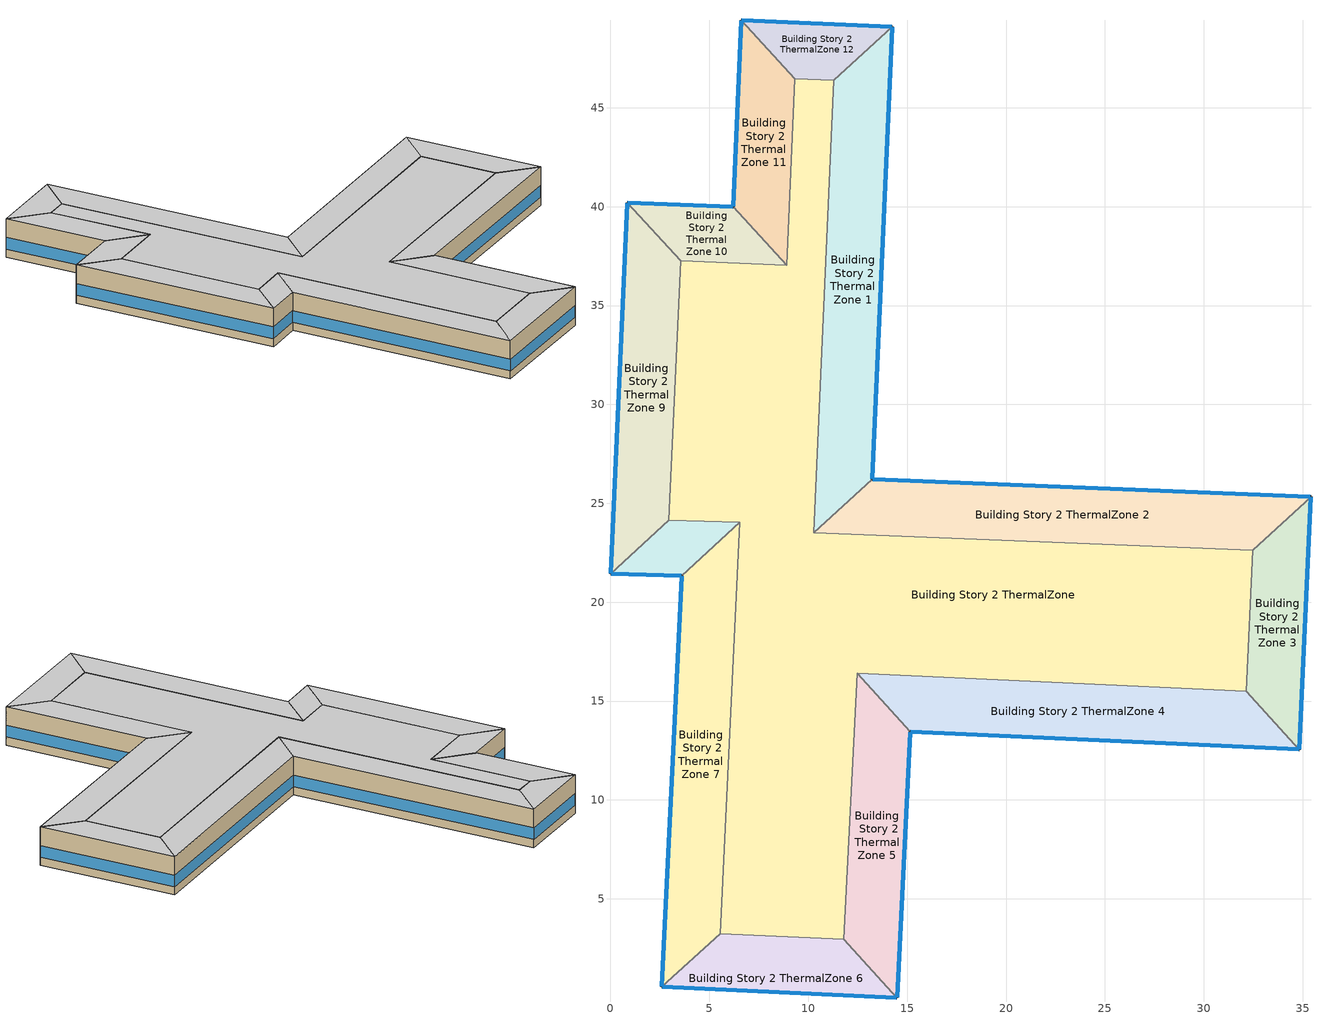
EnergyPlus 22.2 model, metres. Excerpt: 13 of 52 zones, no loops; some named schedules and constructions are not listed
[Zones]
Building Story 2 ThermalZone
 floor adiabatic (Typical Interior Ceiling): 11.29,46.39 10.29,23.5 32.47,22.62 32.14,15.5 12.46,16.4 11.8,2.96 5.56,3.25 6.54,24.04 2.93,24.15 3.54,37.26 8.9,37.03 9.32,46.47 z3.6
 wall adiabatic (Typical Interior Wall): 10.29,23.5 11.29,46.39 9.32,46.47 8.9,37.03 3.54,37.26 2.93,24.15 6.54,24.04 5.56,3.25 11.8,2.96 12.46,16.4 32.14,15.5 32.47,22.62 10.29,23.5 z3.6:7.2
 ceiling adiabatic (Typical Interior Ceiling): 9.32,46.47 8.9,37.03 3.54,37.26 2.93,24.15 6.54,24.04 5.56,3.25 11.8,2.96 12.46,16.4 32.14,15.5 32.47,22.62 10.29,23.5 11.29,46.39 z7.2
Building Story 2 ThermalZone 1
 floor adiabatic (Typical Interior Floor): 14.23,49.09 13.23,26.21 10.29,23.5 11.29,46.39 z3.6
 wall outside (Typical Insulated Steel Framed Exterior Wall R-12.99): 13.23,26.21 14.23,49.09 z3.6:7.2
 wall adiabatic (Typical Interior Wall): 14.23,49.09 11.29,46.39 10.29,23.5 13.23,26.21 z3.6:7.2
 window (U 0.55 SHGC 0.25): 13.23,26.24 14.23,49.06 z4.36:5.44
 ceiling adiabatic (Typical Interior Ceiling): 11.29,46.39 10.29,23.5 13.23,26.21 14.23,49.09 z7.2
Building Story 2 ThermalZone 10
 floor adiabatic (Typical Interior Floor): 0.84,40.2 6.2,39.98 8.9,37.03 3.54,37.26 z3.6
 wall outside (Typical Insulated Steel Framed Exterior Wall R-12.99): 6.2,39.98 0.84,40.2 z3.6:7.2
 wall adiabatic (Typical Interior Wall): 0.84,40.2 3.54,37.26 8.9,37.03 6.2,39.98 z3.6:7.2
 window (U 0.55 SHGC 0.25): 6.17,39.98 0.86,40.2 z4.36:5.45
 ceiling adiabatic (Typical Interior Ceiling): 3.54,37.26 8.9,37.03 6.2,39.98 0.84,40.2 z7.2
Building Story 2 ThermalZone 11
 floor adiabatic (Typical Interior Floor): 6.2,39.98 6.62,49.42 9.32,46.47 8.9,37.03 z3.6
 wall outside (Typical Insulated Steel Framed Exterior Wall R-12.99): 6.62,49.42 6.2,39.98 z3.6:7.2
 wall adiabatic (Typical Interior Wall): 6.2,39.98 8.9,37.03 9.32,46.47 6.62,49.42 z3.6:7.2
 window (U 0.55 SHGC 0.25): 6.61,49.4 6.2,40.01 z4.36:5.45
 ceiling adiabatic (Typical Interior Ceiling): 8.9,37.03 9.32,46.47 6.62,49.42 6.2,39.98 z7.2
Building Story 2 ThermalZone 12
 floor adiabatic (Typical Interior Floor): 6.62,49.42 14.23,49.09 11.29,46.39 9.32,46.47 z3.6
 wall outside (Typical Insulated Steel Framed Exterior Wall R-12.99): 14.23,49.09 6.62,49.42 z3.6:7.2
 wall adiabatic (Typical Interior Wall): 6.62,49.42 9.32,46.47 11.29,46.39 14.23,49.09 z3.6:7.2
 window (U 0.55 SHGC 0.25): 14.21,49.09 6.64,49.42 z4.36:5.45
 ceiling adiabatic (Typical Interior Ceiling): 9.32,46.47 11.29,46.39 14.23,49.09 6.62,49.42 z7.2
Building Story 2 ThermalZone 2
 floor adiabatic (Typical Interior Floor): 13.23,26.21 35.42,25.32 32.47,22.62 10.29,23.5 z3.6
 wall outside (Typical Insulated Steel Framed Exterior Wall R-12.99): 35.42,25.32 13.23,26.21 z3.6:7.2
 wall adiabatic (Typical Interior Wall): 13.23,26.21 10.29,23.5 32.47,22.62 35.42,25.32 z3.6:7.2
 window (U 0.55 SHGC 0.25): 35.39,25.32 13.26,26.21 z4.36:5.44
 ceiling adiabatic (Typical Interior Ceiling): 10.29,23.5 32.47,22.62 35.42,25.32 13.23,26.21 z7.2
Building Story 2 ThermalZone 3
 floor adiabatic (Typical Interior Floor): 35.42,25.32 34.83,12.55 32.14,15.5 32.47,22.62 z3.6
 wall outside (Typical Insulated Steel Framed Exterior Wall R-12.99): 34.83,12.55 35.42,25.32 z3.6:7.2
 wall adiabatic (Typical Interior Wall): 35.42,25.32 32.47,22.62 32.14,15.5 34.83,12.55 z3.6:7.2
 window (U 0.55 SHGC 0.25): 34.83,12.58 35.42,25.3 z4.36:5.45
 ceiling adiabatic (Typical Interior Ceiling): 32.47,22.62 32.14,15.5 34.83,12.55 35.42,25.32 z7.2
Building Story 2 ThermalZone 4
 floor adiabatic (Typical Interior Floor): 34.83,12.55 15.16,13.44 12.46,16.4 32.14,15.5 z3.6
 wall outside (Typical Insulated Steel Framed Exterior Wall R-12.99): 15.16,13.44 34.83,12.55 z3.6:7.2
 wall adiabatic (Typical Interior Wall): 34.83,12.55 32.14,15.5 12.46,16.4 15.16,13.44 z3.6:7.2
 window (U 0.55 SHGC 0.25): 15.18,13.44 34.81,12.55 z4.36:5.44
 ceiling adiabatic (Typical Interior Ceiling): 32.14,15.5 12.46,16.4 15.16,13.44 34.83,12.55 z7.2
Building Story 2 ThermalZone 5
 floor adiabatic (Typical Interior Floor): 15.16,13.44 14.49,0 11.8,2.96 12.46,16.4 z3.6
 wall outside (Typical Insulated Steel Framed Exterior Wall R-12.99): 14.49,0 15.16,13.44 z3.6:7.2
 wall adiabatic (Typical Interior Wall): 15.16,13.44 12.46,16.4 11.8,2.96 14.49,0 z3.6:7.2
 window (U 0.55 SHGC 0.25): 14.49,0.03 15.15,13.41 z4.36:5.45
 ceiling adiabatic (Typical Interior Ceiling): 12.46,16.4 11.8,2.96 14.49,0 15.16,13.44 z7.2
Building Story 2 ThermalZone 6
 floor adiabatic (Typical Interior Floor): 14.49,0 2.6,0.56 5.56,3.25 11.8,2.96 z3.6
 wall outside (Typical Insulated Steel Framed Exterior Wall R-12.99): 2.6,0.56 14.49,0 z3.6:7.2
 wall adiabatic (Typical Interior Wall): 14.49,0 11.8,2.96 5.56,3.25 2.6,0.56 z3.6:7.2
 window (U 0.55 SHGC 0.25): 2.62,0.55 14.46,0 z4.36:5.45
 ceiling adiabatic (Typical Interior Ceiling): 11.8,2.96 5.56,3.25 2.6,0.56 14.49,0 z7.2
Building Story 2 ThermalZone 7
 floor adiabatic (Typical Interior Floor): 2.6,0.56 3.6,21.32 6.54,24.04 5.56,3.25 z3.6
 wall outside (Typical Insulated Steel Framed Exterior Wall R-12.99): 3.6,21.32 2.6,0.56 z3.6:7.2
 wall adiabatic (Typical Interior Wall): 2.6,0.56 5.56,3.25 6.54,24.04 3.6,21.32 z3.6:7.2
 window (U 0.55 SHGC 0.25): 3.6,21.3 2.6,0.58 z4.36:5.44
 ceiling adiabatic (Typical Interior Ceiling): 5.56,3.25 6.54,24.04 3.6,21.32 2.6,0.56 z7.2
Building Story 2 ThermalZone 8
 floor adiabatic (Typical Interior Floor): 3.6,21.32 0,21.43 2.93,24.15 6.54,24.04 z3.6
 wall outside (Typical Insulated Steel Framed Exterior Wall R-12.99): 0,21.43 3.6,21.32 z3.6:7.2
 wall adiabatic (Typical Interior Wall): 3.6,21.32 6.54,24.04 2.93,24.15 0,21.43 z3.6:7.2
 window (U 0.55 SHGC 0.25): 0.03,21.43 3.58,21.32 z4.36:5.46
 ceiling adiabatic (Typical Interior Ceiling): 6.54,24.04 2.93,24.15 0,21.43 3.6,21.32 z7.2
Building Story 2 ThermalZone 9
 floor adiabatic (Typical Interior Floor): 0,21.43 0.84,40.2 3.54,37.26 2.93,24.15 z3.6
 wall outside (Typical Insulated Steel Framed Exterior Wall R-12.99): 0.84,40.2 0,21.43 z3.6:7.2
 wall adiabatic (Typical Interior Wall): 0,21.43 2.93,24.15 3.54,37.26 0.84,40.2 z3.6:7.2
 window (U 0.55 SHGC 0.25): 0.84,40.18 0,21.46 z4.36:5.44
 ceiling adiabatic (Typical Interior Ceiling): 2.93,24.15 3.54,37.26 0.84,40.2 0,21.43 z7.2
[Schedule:Week:Daily]
SchoolSecondary BLDG_LIGHT_LOBBYFLR1_SCH_2013 Week Rule - Aug30-Sep5: SchoolSecondary BLDG_LIGHT_LOBBYFLR1_SCH_2013 Wknd Day 1, SchoolSecondary BLDG_LIGHT_LOBBYFLR1_SCH_2013 Wkdy Day 1, SchoolSecondary BLDG_LIGHT_LOBBYFLR1_SCH_2013 Wkdy Day 2, SchoolSecondary BLDG_LIGHT_LOBBYFLR1_SCH_2013 Wkdy Day 2, SchoolSecondary BLDG_LIGHT_LOBBYFLR1_SCH_2013 Wkdy Day 2, SchoolSecondary BLDG_LIGHT_LOBBYFLR1_SCH_2013 Wkdy Day 2, SchoolSecondary BLDG_LIGHT_LOBBYFLR1_SCH_2013 Default, SchoolSecondary BLDG_LIGHT_LOBBYFLR1_SCH_2013 Default, SchoolSecondary BLDG_LIGHT_LOBBYFLR1_SCH_2013 Summer Design Day, SchoolSecondary BLDG_LIGHT_LOBBYFLR1_SCH_2013 Winter Design Day, SchoolSecondary BLDG_LIGHT_LOBBYFLR1_SCH_2013 Default, SchoolSecondary BLDG_LIGHT_LOBBYFLR1_SCH_2013 Default
SchoolSecondary BLDG_LIGHT_LOBBYFLR1_SCH_2013 Week Rule - Sep6-Dec31: SchoolSecondary BLDG_LIGHT_LOBBYFLR1_SCH_2013 Default, SchoolSecondary BLDG_LIGHT_LOBBYFLR1_SCH_2013 Wkdy Day 2, SchoolSecondary BLDG_LIGHT_LOBBYFLR1_SCH_2013 Wkdy Day 2, SchoolSecondary BLDG_LIGHT_LOBBYFLR1_SCH_2013 Wkdy Day 2, SchoolSecondary BLDG_LIGHT_LOBBYFLR1_SCH_2013 Wkdy Day 2, SchoolSecondary BLDG_LIGHT_LOBBYFLR1_SCH_2013 Wkdy Day 2, SchoolSecondary BLDG_LIGHT_LOBBYFLR1_SCH_2013 Default, SchoolSecondary BLDG_LIGHT_LOBBYFLR1_SCH_2013 Default, SchoolSecondary BLDG_LIGHT_LOBBYFLR1_SCH_2013 Summer Design Day, SchoolSecondary BLDG_LIGHT_LOBBYFLR1_SCH_2013 Winter Design Day, SchoolSecondary BLDG_LIGHT_LOBBYFLR1_SCH_2013 Default, SchoolSecondary BLDG_LIGHT_LOBBYFLR1_SCH_2013 Default
SchoolSecondary BLDG_LIGHT_MECHANICAL_SCH_2013 Week Rule - Jan1-Jan3: SchoolSecondary BLDG_LIGHT_MECHANICAL_SCH_2013 Wkdy Day, SchoolSecondary BLDG_LIGHT_MECHANICAL_SCH_2013 Wkdy Day, SchoolSecondary BLDG_LIGHT_MECHANICAL_SCH_2013 Wkdy Day, SchoolSecondary BLDG_LIGHT_MECHANICAL_SCH_2013 Wkdy Day, SchoolSecondary BLDG_LIGHT_MECHANICAL_SCH_2013 Wkdy Day, SchoolSecondary BLDG_LIGHT_MECHANICAL_SCH_2013 Wkdy Day, SchoolSecondary BLDG_LIGHT_MECHANICAL_SCH_2013 Wknd Day, SchoolSecondary BLDG_LIGHT_MECHANICAL_SCH_2013 Default, SchoolSecondary BLDG_LIGHT_MECHANICAL_SCH_2013 Summer Design Day, SchoolSecondary BLDG_LIGHT_MECHANICAL_SCH_2013 Winter Design Day, SchoolSecondary BLDG_LIGHT_MECHANICAL_SCH_2013 Default, SchoolSecondary BLDG_LIGHT_MECHANICAL_SCH_2013 Default
SchoolSecondary BLDG_LIGHT_MECHANICAL_SCH_2013 Week Rule - Jan4-Jun27: SchoolSecondary BLDG_LIGHT_MECHANICAL_SCH_2013 Wknd Day, SchoolSecondary BLDG_LIGHT_MECHANICAL_SCH_2013 Wkdy Day, SchoolSecondary BLDG_LIGHT_MECHANICAL_SCH_2013 Wkdy Day, SchoolSecondary BLDG_LIGHT_MECHANICAL_SCH_2013 Wkdy Day, SchoolSecondary BLDG_LIGHT_MECHANICAL_SCH_2013 Wkdy Day, SchoolSecondary BLDG_LIGHT_MECHANICAL_SCH_2013 Wkdy Day, SchoolSecondary BLDG_LIGHT_MECHANICAL_SCH_2013 Wknd Day, SchoolSecondary BLDG_LIGHT_MECHANICAL_SCH_2013 Default, SchoolSecondary BLDG_LIGHT_MECHANICAL_SCH_2013 Summer Design Day, SchoolSecondary BLDG_LIGHT_MECHANICAL_SCH_2013 Winter Design Day, SchoolSecondary BLDG_LIGHT_MECHANICAL_SCH_2013 Default, SchoolSecondary BLDG_LIGHT_MECHANICAL_SCH_2013 Default
SchoolSecondary BLDG_LIGHT_MECHANICAL_SCH_2013 Week Rule - Jun28-Jul4: SchoolSecondary BLDG_LIGHT_MECHANICAL_SCH_2013 Wknd Day, SchoolSecondary BLDG_LIGHT_MECHANICAL_SCH_2013 Wkdy Day, SchoolSecondary BLDG_LIGHT_MECHANICAL_SCH_2013 Wkdy Day, SchoolSecondary BLDG_LIGHT_MECHANICAL_SCH_2013 Wkdy Day 1, SchoolSecondary BLDG_LIGHT_MECHANICAL_SCH_2013 Wkdy Day 1, SchoolSecondary BLDG_LIGHT_MECHANICAL_SCH_2013 Wkdy Day 1, SchoolSecondary BLDG_LIGHT_MECHANICAL_SCH_2013 Wknd Day 1, SchoolSecondary BLDG_LIGHT_MECHANICAL_SCH_2013 Default, SchoolSecondary BLDG_LIGHT_MECHANICAL_SCH_2013 Summer Design Day, SchoolSecondary BLDG_LIGHT_MECHANICAL_SCH_2013 Winter Design Day, SchoolSecondary BLDG_LIGHT_MECHANICAL_SCH_2013 Default, SchoolSecondary BLDG_LIGHT_MECHANICAL_SCH_2013 Default
SchoolSecondary BLDG_LIGHT_MECHANICAL_SCH_2013 Week Rule - Jul5-Aug29: SchoolSecondary BLDG_LIGHT_MECHANICAL_SCH_2013 Wknd Day 1, SchoolSecondary BLDG_LIGHT_MECHANICAL_SCH_2013 Wkdy Day 1, SchoolSecondary BLDG_LIGHT_MECHANICAL_SCH_2013 Wkdy Day 1, SchoolSecondary BLDG_LIGHT_MECHANICAL_SCH_2013 Wkdy Day 1, SchoolSecondary BLDG_LIGHT_MECHANICAL_SCH_2013 Wkdy Day 1, SchoolSecondary BLDG_LIGHT_MECHANICAL_SCH_2013 Wkdy Day 1, SchoolSecondary BLDG_LIGHT_MECHANICAL_SCH_2013 Wknd Day 1, SchoolSecondary BLDG_LIGHT_MECHANICAL_SCH_2013 Default, SchoolSecondary BLDG_LIGHT_MECHANICAL_SCH_2013 Summer Design Day, SchoolSecondary BLDG_LIGHT_MECHANICAL_SCH_2013 Winter Design Day, SchoolSecondary BLDG_LIGHT_MECHANICAL_SCH_2013 Default, SchoolSecondary BLDG_LIGHT_MECHANICAL_SCH_2013 Default
SchoolSecondary BLDG_LIGHT_MECHANICAL_SCH_2013 Week Rule - Aug30-Sep5: SchoolSecondary BLDG_LIGHT_MECHANICAL_SCH_2013 Wknd Day 1, SchoolSecondary BLDG_LIGHT_MECHANICAL_SCH_2013 Wkdy Day 1, SchoolSecondary BLDG_LIGHT_MECHANICAL_SCH_2013 Wkdy Day 2, SchoolSecondary BLDG_LIGHT_MECHANICAL_SCH_2013 Wkdy Day 2, SchoolSecondary BLDG_LIGHT_MECHANICAL_SCH_2013 Wkdy Day 2, SchoolSecondary BLDG_LIGHT_MECHANICAL_SCH_2013 Wkdy Day 2, SchoolSecondary BLDG_LIGHT_MECHANICAL_SCH_2013 Default, SchoolSecondary BLDG_LIGHT_MECHANICAL_SCH_2013 Default, SchoolSecondary BLDG_LIGHT_MECHANICAL_SCH_2013 Summer Design Day, SchoolSecondary BLDG_LIGHT_MECHANICAL_SCH_2013 Winter Design Day, SchoolSecondary BLDG_LIGHT_MECHANICAL_SCH_2013 Default, SchoolSecondary BLDG_LIGHT_MECHANICAL_SCH_2013 Default
SchoolSecondary BLDG_LIGHT_MECHANICAL_SCH_2013 Week Rule - Sep6-Dec31: SchoolSecondary BLDG_LIGHT_MECHANICAL_SCH_2013 Default, SchoolSecondary BLDG_LIGHT_MECHANICAL_SCH_2013 Wkdy Day 2, SchoolSecondary BLDG_LIGHT_MECHANICAL_SCH_2013 Wkdy Day 2, SchoolSecondary BLDG_LIGHT_MECHANICAL_SCH_2013 Wkdy Day 2, SchoolSecondary BLDG_LIGHT_MECHANICAL_SCH_2013 Wkdy Day 2, SchoolSecondary BLDG_LIGHT_MECHANICAL_SCH_2013 Wkdy Day 2, SchoolSecondary BLDG_LIGHT_MECHANICAL_SCH_2013 Default, SchoolSecondary BLDG_LIGHT_MECHANICAL_SCH_2013 Default, SchoolSecondary BLDG_LIGHT_MECHANICAL_SCH_2013 Summer Design Day, SchoolSecondary BLDG_LIGHT_MECHANICAL_SCH_2013 Winter Design Day, SchoolSecondary BLDG_LIGHT_MECHANICAL_SCH_2013 Default, SchoolSecondary BLDG_LIGHT_MECHANICAL_SCH_2013 Default
SchoolSecondary BLDG_LIGHT_OFFICE_SCH_2013 Week Rule - Jan1-Jan3: SchoolSecondary BLDG_LIGHT_OFFICE_SCH_2013 Wkdy Day, SchoolSecondary BLDG_LIGHT_OFFICE_SCH_2013 Wkdy Day, SchoolSecondary BLDG_LIGHT_OFFICE_SCH_2013 Wkdy Day, SchoolSecondary BLDG_LIGHT_OFFICE_SCH_2013 Wkdy Day, SchoolSecondary BLDG_LIGHT_OFFICE_SCH_2013 Wkdy Day, SchoolSecondary BLDG_LIGHT_OFFICE_SCH_2013 Wkdy Day, SchoolSecondary BLDG_LIGHT_OFFICE_SCH_2013 Wknd Day, SchoolSecondary BLDG_LIGHT_OFFICE_SCH_2013 Default, SchoolSecondary BLDG_LIGHT_OFFICE_SCH_2013 Summer Design Day, SchoolSecondary BLDG_LIGHT_OFFICE_SCH_2013 Winter Design Day, SchoolSecondary BLDG_LIGHT_OFFICE_SCH_2013 Default, SchoolSecondary BLDG_LIGHT_OFFICE_SCH_2013 Default
SchoolSecondary BLDG_LIGHT_OFFICE_SCH_2013 Week Rule - Jan4-Jun27: SchoolSecondary BLDG_LIGHT_OFFICE_SCH_2013 Wknd Day, SchoolSecondary BLDG_LIGHT_OFFICE_SCH_2013 Wkdy Day, SchoolSecondary BLDG_LIGHT_OFFICE_SCH_2013 Wkdy Day, SchoolSecondary BLDG_LIGHT_OFFICE_SCH_2013 Wkdy Day, SchoolSecondary BLDG_LIGHT_OFFICE_SCH_2013 Wkdy Day, SchoolSecondary BLDG_LIGHT_OFFICE_SCH_2013 Wkdy Day, SchoolSecondary BLDG_LIGHT_OFFICE_SCH_2013 Wknd Day, SchoolSecondary BLDG_LIGHT_OFFICE_SCH_2013 Default, SchoolSecondary BLDG_LIGHT_OFFICE_SCH_2013 Summer Design Day, SchoolSecondary BLDG_LIGHT_OFFICE_SCH_2013 Winter Design Day, SchoolSecondary BLDG_LIGHT_OFFICE_SCH_2013 Default, SchoolSecondary BLDG_LIGHT_OFFICE_SCH_2013 Default
SchoolSecondary BLDG_LIGHT_OFFICE_SCH_2013 Week Rule - Jun28-Jul4: SchoolSecondary BLDG_LIGHT_OFFICE_SCH_2013 Wknd Day, SchoolSecondary BLDG_LIGHT_OFFICE_SCH_2013 Wkdy Day, SchoolSecondary BLDG_LIGHT_OFFICE_SCH_2013 Wkdy Day, SchoolSecondary BLDG_LIGHT_OFFICE_SCH_2013 Wkdy Day 1, SchoolSecondary BLDG_LIGHT_OFFICE_SCH_2013 Wkdy Day 1, SchoolSecondary BLDG_LIGHT_OFFICE_SCH_2013 Wkdy Day 1, SchoolSecondary BLDG_LIGHT_OFFICE_SCH_2013 Wknd Day 1, SchoolSecondary BLDG_LIGHT_OFFICE_SCH_2013 Default, SchoolSecondary BLDG_LIGHT_OFFICE_SCH_2013 Summer Design Day, SchoolSecondary BLDG_LIGHT_OFFICE_SCH_2013 Winter Design Day, SchoolSecondary BLDG_LIGHT_OFFICE_SCH_2013 Default, SchoolSecondary BLDG_LIGHT_OFFICE_SCH_2013 Default
SchoolSecondary BLDG_LIGHT_OFFICE_SCH_2013 Week Rule - Jul5-Aug29: SchoolSecondary BLDG_LIGHT_OFFICE_SCH_2013 Wknd Day 1, SchoolSecondary BLDG_LIGHT_OFFICE_SCH_2013 Wkdy Day 1, SchoolSecondary BLDG_LIGHT_OFFICE_SCH_2013 Wkdy Day 1, SchoolSecondary BLDG_LIGHT_OFFICE_SCH_2013 Wkdy Day 1, SchoolSecondary BLDG_LIGHT_OFFICE_SCH_2013 Wkdy Day 1, SchoolSecondary BLDG_LIGHT_OFFICE_SCH_2013 Wkdy Day 1, SchoolSecondary BLDG_LIGHT_OFFICE_SCH_2013 Wknd Day 1, SchoolSecondary BLDG_LIGHT_OFFICE_SCH_2013 Default, SchoolSecondary BLDG_LIGHT_OFFICE_SCH_2013 Summer Design Day, SchoolSecondary BLDG_LIGHT_OFFICE_SCH_2013 Winter Design Day, SchoolSecondary BLDG_LIGHT_OFFICE_SCH_2013 Default, SchoolSecondary BLDG_LIGHT_OFFICE_SCH_2013 Default
SchoolSecondary BLDG_LIGHT_OFFICE_SCH_2013 Week Rule - Aug30-Sep5: SchoolSecondary BLDG_LIGHT_OFFICE_SCH_2013 Wknd Day 1, SchoolSecondary BLDG_LIGHT_OFFICE_SCH_2013 Wkdy Day 1, SchoolSecondary BLDG_LIGHT_OFFICE_SCH_2013 Wkdy Day 2, SchoolSecondary BLDG_LIGHT_OFFICE_SCH_2013 Wkdy Day 2, SchoolSecondary BLDG_LIGHT_OFFICE_SCH_2013 Wkdy Day 2, SchoolSecondary BLDG_LIGHT_OFFICE_SCH_2013 Wkdy Day 2, SchoolSecondary BLDG_LIGHT_OFFICE_SCH_2013 Default, SchoolSecondary BLDG_LIGHT_OFFICE_SCH_2013 Default, SchoolSecondary BLDG_LIGHT_OFFICE_SCH_2013 Summer Design Day, SchoolSecondary BLDG_LIGHT_OFFICE_SCH_2013 Winter Design Day, SchoolSecondary BLDG_LIGHT_OFFICE_SCH_2013 Default, SchoolSecondary BLDG_LIGHT_OFFICE_SCH_2013 Default
SchoolSecondary BLDG_LIGHT_OFFICE_SCH_2013 Week Rule - Sep6-Dec31: SchoolSecondary BLDG_LIGHT_OFFICE_SCH_2013 Default, SchoolSecondary BLDG_LIGHT_OFFICE_SCH_2013 Wkdy Day 2, SchoolSecondary BLDG_LIGHT_OFFICE_SCH_2013 Wkdy Day 2, SchoolSecondary BLDG_LIGHT_OFFICE_SCH_2013 Wkdy Day 2, SchoolSecondary BLDG_LIGHT_OFFICE_SCH_2013 Wkdy Day 2, SchoolSecondary BLDG_LIGHT_OFFICE_SCH_2013 Wkdy Day 2, SchoolSecondary BLDG_LIGHT_OFFICE_SCH_2013 Default, SchoolSecondary BLDG_LIGHT_OFFICE_SCH_2013 Default, SchoolSecondary BLDG_LIGHT_OFFICE_SCH_2013 Summer Design Day, SchoolSecondary BLDG_LIGHT_OFFICE_SCH_2013 Winter Design Day, SchoolSecondary BLDG_LIGHT_OFFICE_SCH_2013 Default, SchoolSecondary BLDG_LIGHT_OFFICE_SCH_2013 Default
SchoolSecondary BLDG_LIGHT_BATH_SCH_2013 Week Rule - Jan1-Jan3: SchoolSecondary BLDG_LIGHT_BATH_SCH_2013 Wkdy Day, SchoolSecondary BLDG_LIGHT_BATH_SCH_2013 Wkdy Day, SchoolSecondary BLDG_LIGHT_BATH_SCH_2013 Wkdy Day, SchoolSecondary BLDG_LIGHT_BATH_SCH_2013 Wkdy Day, SchoolSecondary BLDG_LIGHT_BATH_SCH_2013 Wkdy Day, SchoolSecondary BLDG_LIGHT_BATH_SCH_2013 Wkdy Day, SchoolSecondary BLDG_LIGHT_BATH_SCH_2013 Wknd Day, SchoolSecondary BLDG_LIGHT_BATH_SCH_2013 Default, SchoolSecondary BLDG_LIGHT_BATH_SCH_2013 Summer Design Day, SchoolSecondary BLDG_LIGHT_BATH_SCH_2013 Winter Design Day, SchoolSecondary BLDG_LIGHT_BATH_SCH_2013 Default, SchoolSecondary BLDG_LIGHT_BATH_SCH_2013 Default
SchoolSecondary BLDG_LIGHT_BATH_SCH_2013 Week Rule - Jan4-Jun27: SchoolSecondary BLDG_LIGHT_BATH_SCH_2013 Wknd Day, SchoolSecondary BLDG_LIGHT_BATH_SCH_2013 Wkdy Day, SchoolSecondary BLDG_LIGHT_BATH_SCH_2013 Wkdy Day, SchoolSecondary BLDG_LIGHT_BATH_SCH_2013 Wkdy Day, SchoolSecondary BLDG_LIGHT_BATH_SCH_2013 Wkdy Day, SchoolSecondary BLDG_LIGHT_BATH_SCH_2013 Wkdy Day, SchoolSecondary BLDG_LIGHT_BATH_SCH_2013 Wknd Day, SchoolSecondary BLDG_LIGHT_BATH_SCH_2013 Default, SchoolSecondary BLDG_LIGHT_BATH_SCH_2013 Summer Design Day, SchoolSecondary BLDG_LIGHT_BATH_SCH_2013 Winter Design Day, SchoolSecondary BLDG_LIGHT_BATH_SCH_2013 Default, SchoolSecondary BLDG_LIGHT_BATH_SCH_2013 Default
SchoolSecondary BLDG_LIGHT_BATH_SCH_2013 Week Rule - Jun28-Jul4: SchoolSecondary BLDG_LIGHT_BATH_SCH_2013 Wknd Day, SchoolSecondary BLDG_LIGHT_BATH_SCH_2013 Wkdy Day, SchoolSecondary BLDG_LIGHT_BATH_SCH_2013 Wkdy Day, SchoolSecondary BLDG_LIGHT_BATH_SCH_2013 Wkdy Day 1, SchoolSecondary BLDG_LIGHT_BATH_SCH_2013 Wkdy Day 1, SchoolSecondary BLDG_LIGHT_BATH_SCH_2013 Wkdy Day 1, SchoolSecondary BLDG_LIGHT_BATH_SCH_2013 Wknd Day 1, SchoolSecondary BLDG_LIGHT_BATH_SCH_2013 Default, SchoolSecondary BLDG_LIGHT_BATH_SCH_2013 Summer Design Day, SchoolSecondary BLDG_LIGHT_BATH_SCH_2013 Winter Design Day, SchoolSecondary BLDG_LIGHT_BATH_SCH_2013 Default, SchoolSecondary BLDG_LIGHT_BATH_SCH_2013 Default
SchoolSecondary BLDG_LIGHT_BATH_SCH_2013 Week Rule - Jul5-Aug29: SchoolSecondary BLDG_LIGHT_BATH_SCH_2013 Wknd Day 1, SchoolSecondary BLDG_LIGHT_BATH_SCH_2013 Wkdy Day 1, SchoolSecondary BLDG_LIGHT_BATH_SCH_2013 Wkdy Day 1, SchoolSecondary BLDG_LIGHT_BATH_SCH_2013 Wkdy Day 1, SchoolSecondary BLDG_LIGHT_BATH_SCH_2013 Wkdy Day 1, SchoolSecondary BLDG_LIGHT_BATH_SCH_2013 Wkdy Day 1, SchoolSecondary BLDG_LIGHT_BATH_SCH_2013 Wknd Day 1, SchoolSecondary BLDG_LIGHT_BATH_SCH_2013 Default, SchoolSecondary BLDG_LIGHT_BATH_SCH_2013 Summer Design Day, SchoolSecondary BLDG_LIGHT_BATH_SCH_2013 Winter Design Day, SchoolSecondary BLDG_LIGHT_BATH_SCH_2013 Default, SchoolSecondary BLDG_LIGHT_BATH_SCH_2013 Default
SchoolSecondary BLDG_LIGHT_BATH_SCH_2013 Week Rule - Aug30-Sep5: SchoolSecondary BLDG_LIGHT_BATH_SCH_2013 Wknd Day 1, SchoolSecondary BLDG_LIGHT_BATH_SCH_2013 Wkdy Day 1, SchoolSecondary BLDG_LIGHT_BATH_SCH_2013 Wkdy Day 2, SchoolSecondary BLDG_LIGHT_BATH_SCH_2013 Wkdy Day 2, SchoolSecondary BLDG_LIGHT_BATH_SCH_2013 Wkdy Day 2, SchoolSecondary BLDG_LIGHT_BATH_SCH_2013 Wkdy Day 2, SchoolSecondary BLDG_LIGHT_BATH_SCH_2013 Default, SchoolSecondary BLDG_LIGHT_BATH_SCH_2013 Default, SchoolSecondary BLDG_LIGHT_BATH_SCH_2013 Summer Design Day, SchoolSecondary BLDG_LIGHT_BATH_SCH_2013 Winter Design Day, SchoolSecondary BLDG_LIGHT_BATH_SCH_2013 Default, SchoolSecondary BLDG_LIGHT_BATH_SCH_2013 Default
SchoolSecondary BLDG_LIGHT_BATH_SCH_2013 Week Rule - Sep6-Dec31: SchoolSecondary BLDG_LIGHT_BATH_SCH_2013 Default, SchoolSecondary BLDG_LIGHT_BATH_SCH_2013 Wkdy Day 2, SchoolSecondary BLDG_LIGHT_BATH_SCH_2013 Wkdy Day 2, SchoolSecondary BLDG_LIGHT_BATH_SCH_2013 Wkdy Day 2, SchoolSecondary BLDG_LIGHT_BATH_SCH_2013 Wkdy Day 2, SchoolSecondary BLDG_LIGHT_BATH_SCH_2013 Wkdy Day 2, SchoolSecondary BLDG_LIGHT_BATH_SCH_2013 Default, SchoolSecondary BLDG_LIGHT_BATH_SCH_2013 Default, SchoolSecondary BLDG_LIGHT_BATH_SCH_2013 Summer Design Day, SchoolSecondary BLDG_LIGHT_BATH_SCH_2013 Winter Design Day, SchoolSecondary BLDG_LIGHT_BATH_SCH_2013 Default, SchoolSecondary BLDG_LIGHT_BATH_SCH_2013 Default
SchoolSecondary BLDG_OCC_SCH_Auditorium Week Rule - Jan1-Jan3: SchoolSecondary BLDG_OCC_SCH_Auditorium Wkdy|SmrDsn Day, SchoolSecondary BLDG_OCC_SCH_Auditorium Wkdy|SmrDsn Day, SchoolSecondary BLDG_OCC_SCH_Auditorium Wkdy|SmrDsn Day, SchoolSecondary BLDG_OCC_SCH_Auditorium Wkdy|SmrDsn Day, SchoolSecondary BLDG_OCC_SCH_Auditorium Wkdy|SmrDsn Day, SchoolSecondary BLDG_OCC_SCH_Auditorium Wkdy|SmrDsn Day, SchoolSecondary BLDG_OCC_SCH_Auditorium Wknd Day, SchoolSecondary BLDG_OCC_SCH_Auditorium Default, SchoolSecondary BLDG_OCC_SCH_Auditorium Summer Design Day, SchoolSecondary BLDG_OCC_SCH_Auditorium Winter Design Day, SchoolSecondary BLDG_OCC_SCH_Auditorium Default, SchoolSecondary BLDG_OCC_SCH_Auditorium Default
SchoolSecondary BLDG_OCC_SCH_Auditorium Week Rule - Jan4-Jun27: SchoolSecondary BLDG_OCC_SCH_Auditorium Wknd Day, SchoolSecondary BLDG_OCC_SCH_Auditorium Wkdy|SmrDsn Day, SchoolSecondary BLDG_OCC_SCH_Auditorium Wkdy|SmrDsn Day, SchoolSecondary BLDG_OCC_SCH_Auditorium Wkdy|SmrDsn Day, SchoolSecondary BLDG_OCC_SCH_Auditorium Wkdy|SmrDsn Day, SchoolSecondary BLDG_OCC_SCH_Auditorium Wkdy|SmrDsn Day, SchoolSecondary BLDG_OCC_SCH_Auditorium Wknd Day, SchoolSecondary BLDG_OCC_SCH_Auditorium Default, SchoolSecondary BLDG_OCC_SCH_Auditorium Summer Design Day, SchoolSecondary BLDG_OCC_SCH_Auditorium Winter Design Day, SchoolSecondary BLDG_OCC_SCH_Auditorium Default, SchoolSecondary BLDG_OCC_SCH_Auditorium Default
SchoolSecondary BLDG_OCC_SCH_Auditorium Week Rule - Jun28-Jul4: SchoolSecondary BLDG_OCC_SCH_Auditorium Wknd Day, SchoolSecondary BLDG_OCC_SCH_Auditorium Wkdy|SmrDsn Day, SchoolSecondary BLDG_OCC_SCH_Auditorium Wkdy|SmrDsn Day, SchoolSecondary BLDG_OCC_SCH_Auditorium Wkdy|SmrDsn Day 1, SchoolSecondary BLDG_OCC_SCH_Auditorium Wkdy|SmrDsn Day 1, SchoolSecondary BLDG_OCC_SCH_Auditorium Wkdy|SmrDsn Day 1, SchoolSecondary BLDG_OCC_SCH_Auditorium Wknd Day 1, SchoolSecondary BLDG_OCC_SCH_Auditorium Default, SchoolSecondary BLDG_OCC_SCH_Auditorium Summer Design Day, SchoolSecondary BLDG_OCC_SCH_Auditorium Winter Design Day, SchoolSecondary BLDG_OCC_SCH_Auditorium Default, SchoolSecondary BLDG_OCC_SCH_Auditorium Default
SchoolSecondary BLDG_OCC_SCH_Auditorium Week Rule - Jul5-Aug29: SchoolSecondary BLDG_OCC_SCH_Auditorium Wknd Day 1, SchoolSecondary BLDG_OCC_SCH_Auditorium Wkdy|SmrDsn Day 1, SchoolSecondary BLDG_OCC_SCH_Auditorium Wkdy|SmrDsn Day 1, SchoolSecondary BLDG_OCC_SCH_Auditorium Wkdy|SmrDsn Day 1, SchoolSecondary BLDG_OCC_SCH_Auditorium Wkdy|SmrDsn Day 1, SchoolSecondary BLDG_OCC_SCH_Auditorium Wkdy|SmrDsn Day 1, SchoolSecondary BLDG_OCC_SCH_Auditorium Wknd Day 1, SchoolSecondary BLDG_OCC_SCH_Auditorium Default, SchoolSecondary BLDG_OCC_SCH_Auditorium Summer Design Day, SchoolSecondary BLDG_OCC_SCH_Auditorium Winter Design Day, SchoolSecondary BLDG_OCC_SCH_Auditorium Default, SchoolSecondary BLDG_OCC_SCH_Auditorium Default
SchoolSecondary BLDG_OCC_SCH_Auditorium Week Rule - Aug30-Sep5: SchoolSecondary BLDG_OCC_SCH_Auditorium Wknd Day 1, SchoolSecondary BLDG_OCC_SCH_Auditorium Wkdy|SmrDsn Day 1, SchoolSecondary BLDG_OCC_SCH_Auditorium Wkdy|SmrDsn Day 2, SchoolSecondary BLDG_OCC_SCH_Auditorium Wkdy|SmrDsn Day 2, SchoolSecondary BLDG_OCC_SCH_Auditorium Wkdy|SmrDsn Day 2, SchoolSecondary BLDG_OCC_SCH_Auditorium Wkdy|SmrDsn Day 2, SchoolSecondary BLDG_OCC_SCH_Auditorium Default, SchoolSecondary BLDG_OCC_SCH_Auditorium Default, SchoolSecondary BLDG_OCC_SCH_Auditorium Summer Design Day, SchoolSecondary BLDG_OCC_SCH_Auditorium Winter Design Day, SchoolSecondary BLDG_OCC_SCH_Auditorium Default, SchoolSecondary BLDG_OCC_SCH_Auditorium Default
SchoolSecondary BLDG_OCC_SCH_Auditorium Week Rule - Sep6-Dec31: SchoolSecondary BLDG_OCC_SCH_Auditorium Default, SchoolSecondary BLDG_OCC_SCH_Auditorium Wkdy|SmrDsn Day 2, SchoolSecondary BLDG_OCC_SCH_Auditorium Wkdy|SmrDsn Day 2, SchoolSecondary BLDG_OCC_SCH_Auditorium Wkdy|SmrDsn Day 2, SchoolSecondary BLDG_OCC_SCH_Auditorium Wkdy|SmrDsn Day 2, SchoolSecondary BLDG_OCC_SCH_Auditorium Wkdy|SmrDsn Day 2, SchoolSecondary BLDG_OCC_SCH_Auditorium Default, SchoolSecondary BLDG_OCC_SCH_Auditorium Default, SchoolSecondary BLDG_OCC_SCH_Auditorium Summer Design Day, SchoolSecondary BLDG_OCC_SCH_Auditorium Winter Design Day, SchoolSecondary BLDG_OCC_SCH_Auditorium Default, SchoolSecondary BLDG_OCC_SCH_Auditorium Default
SchoolSecondary ACTIVITY_SCH Week Rule - Jan1-Dec31: SchoolSecondary ACTIVITY_SCH Default, SchoolSecondary ACTIVITY_SCH Default, SchoolSecondary ACTIVITY_SCH Default, SchoolSecondary ACTIVITY_SCH Default, SchoolSecondary ACTIVITY_SCH Default, SchoolSecondary ACTIVITY_SCH Default, SchoolSecondary ACTIVITY_SCH Default, SchoolSecondary ACTIVITY_SCH Default, SchoolSecondary ACTIVITY_SCH Summer Design Day, SchoolSecondary ACTIVITY_SCH Winter Design Day, SchoolSecondary ACTIVITY_SCH Default, SchoolSecondary ACTIVITY_SCH Default
SchoolSecondary BLDG_OCC_SCH_Cafeteria Week Rule - Jan1-Jan3: SchoolSecondary BLDG_OCC_SCH_Cafeteria Wkdy|SmrDsn Day, SchoolSecondary BLDG_OCC_SCH_Cafeteria Wkdy|SmrDsn Day, SchoolSecondary BLDG_OCC_SCH_Cafeteria Wkdy|SmrDsn Day, SchoolSecondary BLDG_OCC_SCH_Cafeteria Wkdy|SmrDsn Day, SchoolSecondary BLDG_OCC_SCH_Cafeteria Wkdy|SmrDsn Day, SchoolSecondary BLDG_OCC_SCH_Cafeteria Wkdy|SmrDsn Day, SchoolSecondary BLDG_OCC_SCH_Cafeteria Wknd Day, SchoolSecondary BLDG_OCC_SCH_Cafeteria Default, SchoolSecondary BLDG_OCC_SCH_Cafeteria Summer Design Day, SchoolSecondary BLDG_OCC_SCH_Cafeteria Winter Design Day, SchoolSecondary BLDG_OCC_SCH_Cafeteria Default, SchoolSecondary BLDG_OCC_SCH_Cafeteria Default
SchoolSecondary BLDG_OCC_SCH_Cafeteria Week Rule - Jan4-Jun27: SchoolSecondary BLDG_OCC_SCH_Cafeteria Wknd Day, SchoolSecondary BLDG_OCC_SCH_Cafeteria Wkdy|SmrDsn Day, SchoolSecondary BLDG_OCC_SCH_Cafeteria Wkdy|SmrDsn Day, SchoolSecondary BLDG_OCC_SCH_Cafeteria Wkdy|SmrDsn Day, SchoolSecondary BLDG_OCC_SCH_Cafeteria Wkdy|SmrDsn Day, SchoolSecondary BLDG_OCC_SCH_Cafeteria Wkdy|SmrDsn Day, SchoolSecondary BLDG_OCC_SCH_Cafeteria Wknd Day, SchoolSecondary BLDG_OCC_SCH_Cafeteria Default, SchoolSecondary BLDG_OCC_SCH_Cafeteria Summer Design Day, SchoolSecondary BLDG_OCC_SCH_Cafeteria Winter Design Day, SchoolSecondary BLDG_OCC_SCH_Cafeteria Default, SchoolSecondary BLDG_OCC_SCH_Cafeteria Default
SchoolSecondary BLDG_OCC_SCH_Cafeteria Week Rule - Jun28-Jul4: SchoolSecondary BLDG_OCC_SCH_Cafeteria Wknd Day, SchoolSecondary BLDG_OCC_SCH_Cafeteria Wkdy|SmrDsn Day, SchoolSecondary BLDG_OCC_SCH_Cafeteria Wkdy|SmrDsn Day, SchoolSecondary BLDG_OCC_SCH_Cafeteria Wkdy|SmrDsn Day 1, SchoolSecondary BLDG_OCC_SCH_Cafeteria Wkdy|SmrDsn Day 1, SchoolSecondary BLDG_OCC_SCH_Cafeteria Wkdy|SmrDsn Day 1, SchoolSecondary BLDG_OCC_SCH_Cafeteria Wknd Day 1, SchoolSecondary BLDG_OCC_SCH_Cafeteria Default, SchoolSecondary BLDG_OCC_SCH_Cafeteria Summer Design Day, SchoolSecondary BLDG_OCC_SCH_Cafeteria Winter Design Day, SchoolSecondary BLDG_OCC_SCH_Cafeteria Default, SchoolSecondary BLDG_OCC_SCH_Cafeteria Default
SchoolSecondary BLDG_OCC_SCH_Cafeteria Week Rule - Jul5-Aug29: SchoolSecondary BLDG_OCC_SCH_Cafeteria Wknd Day 1, SchoolSecondary BLDG_OCC_SCH_Cafeteria Wkdy|SmrDsn Day 1, SchoolSecondary BLDG_OCC_SCH_Cafeteria Wkdy|SmrDsn Day 1, SchoolSecondary BLDG_OCC_SCH_Cafeteria Wkdy|SmrDsn Day 1, SchoolSecondary BLDG_OCC_SCH_Cafeteria Wkdy|SmrDsn Day 1, SchoolSecondary BLDG_OCC_SCH_Cafeteria Wkdy|SmrDsn Day 1, SchoolSecondary BLDG_OCC_SCH_Cafeteria Wknd Day 1, SchoolSecondary BLDG_OCC_SCH_Cafeteria Default, SchoolSecondary BLDG_OCC_SCH_Cafeteria Summer Design Day, SchoolSecondary BLDG_OCC_SCH_Cafeteria Winter Design Day, SchoolSecondary BLDG_OCC_SCH_Cafeteria Default, SchoolSecondary BLDG_OCC_SCH_Cafeteria Default
SchoolSecondary BLDG_OCC_SCH_Cafeteria Week Rule - Aug30-Sep5: SchoolSecondary BLDG_OCC_SCH_Cafeteria Wknd Day 1, SchoolSecondary BLDG_OCC_SCH_Cafeteria Wkdy|SmrDsn Day 1, SchoolSecondary BLDG_OCC_SCH_Cafeteria Wkdy|SmrDsn Day 2, SchoolSecondary BLDG_OCC_SCH_Cafeteria Wkdy|SmrDsn Day 2, SchoolSecondary BLDG_OCC_SCH_Cafeteria Wkdy|SmrDsn Day 2, SchoolSecondary BLDG_OCC_SCH_Cafeteria Wkdy|SmrDsn Day 2, SchoolSecondary BLDG_OCC_SCH_Cafeteria Default, SchoolSecondary BLDG_OCC_SCH_Cafeteria Default, SchoolSecondary BLDG_OCC_SCH_Cafeteria Summer Design Day, SchoolSecondary BLDG_OCC_SCH_Cafeteria Winter Design Day, SchoolSecondary BLDG_OCC_SCH_Cafeteria Default, SchoolSecondary BLDG_OCC_SCH_Cafeteria Default
SchoolSecondary BLDG_OCC_SCH_Cafeteria Week Rule - Sep6-Dec31: SchoolSecondary BLDG_OCC_SCH_Cafeteria Default, SchoolSecondary BLDG_OCC_SCH_Cafeteria Wkdy|SmrDsn Day 2, SchoolSecondary BLDG_OCC_SCH_Cafeteria Wkdy|SmrDsn Day 2, SchoolSecondary BLDG_OCC_SCH_Cafeteria Wkdy|SmrDsn Day 2, SchoolSecondary BLDG_OCC_SCH_Cafeteria Wkdy|SmrDsn Day 2, SchoolSecondary BLDG_OCC_SCH_Cafeteria Wkdy|SmrDsn Day 2, SchoolSecondary BLDG_OCC_SCH_Cafeteria Default, SchoolSecondary BLDG_OCC_SCH_Cafeteria Default, SchoolSecondary BLDG_OCC_SCH_Cafeteria Summer Design Day, SchoolSecondary BLDG_OCC_SCH_Cafeteria Winter Design Day, SchoolSecondary BLDG_OCC_SCH_Cafeteria Default, SchoolSecondary BLDG_OCC_SCH_Cafeteria Default
SchoolSecondary BLDG_OCC_SCH_Extend Week Rule - Jan1-Jan3: SchoolSecondary BLDG_OCC_SCH_Extend Wkdy|SmrDsn Day, SchoolSecondary BLDG_OCC_SCH_Extend Wkdy|SmrDsn Day, SchoolSecondary BLDG_OCC_SCH_Extend Wkdy|SmrDsn Day, SchoolSecondary BLDG_OCC_SCH_Extend Wkdy|SmrDsn Day, SchoolSecondary BLDG_OCC_SCH_Extend Wkdy|SmrDsn Day, SchoolSecondary BLDG_OCC_SCH_Extend Wkdy|SmrDsn Day, SchoolSecondary BLDG_OCC_SCH_Extend Wknd Day, SchoolSecondary BLDG_OCC_SCH_Extend Default, SchoolSecondary BLDG_OCC_SCH_Extend Summer Design Day, SchoolSecondary BLDG_OCC_SCH_Extend Winter Design Day, SchoolSecondary BLDG_OCC_SCH_Extend Default, SchoolSecondary BLDG_OCC_SCH_Extend Default
SchoolSecondary BLDG_OCC_SCH_Extend Week Rule - Jan4-Jun27: SchoolSecondary BLDG_OCC_SCH_Extend Wknd Day, SchoolSecondary BLDG_OCC_SCH_Extend Wkdy|SmrDsn Day, SchoolSecondary BLDG_OCC_SCH_Extend Wkdy|SmrDsn Day, SchoolSecondary BLDG_OCC_SCH_Extend Wkdy|SmrDsn Day, SchoolSecondary BLDG_OCC_SCH_Extend Wkdy|SmrDsn Day, SchoolSecondary BLDG_OCC_SCH_Extend Wkdy|SmrDsn Day, SchoolSecondary BLDG_OCC_SCH_Extend Wknd Day, SchoolSecondary BLDG_OCC_SCH_Extend Default, SchoolSecondary BLDG_OCC_SCH_Extend Summer Design Day, SchoolSecondary BLDG_OCC_SCH_Extend Winter Design Day, SchoolSecondary BLDG_OCC_SCH_Extend Default, SchoolSecondary BLDG_OCC_SCH_Extend Default
SchoolSecondary BLDG_OCC_SCH_Extend Week Rule - Jun28-Jul4: SchoolSecondary BLDG_OCC_SCH_Extend Wknd Day, SchoolSecondary BLDG_OCC_SCH_Extend Wkdy|SmrDsn Day, SchoolSecondary BLDG_OCC_SCH_Extend Wkdy|SmrDsn Day, SchoolSecondary BLDG_OCC_SCH_Extend Wkdy|SmrDsn Day 1, SchoolSecondary BLDG_OCC_SCH_Extend Wkdy|SmrDsn Day 1, SchoolSecondary BLDG_OCC_SCH_Extend Wkdy|SmrDsn Day 1, SchoolSecondary BLDG_OCC_SCH_Extend Wknd Day 1, SchoolSecondary BLDG_OCC_SCH_Extend Default, SchoolSecondary BLDG_OCC_SCH_Extend Summer Design Day, SchoolSecondary BLDG_OCC_SCH_Extend Winter Design Day, SchoolSecondary BLDG_OCC_SCH_Extend Default, SchoolSecondary BLDG_OCC_SCH_Extend Default
SchoolSecondary BLDG_OCC_SCH_Extend Week Rule - Jul5-Aug29: SchoolSecondary BLDG_OCC_SCH_Extend Wknd Day 1, SchoolSecondary BLDG_OCC_SCH_Extend Wkdy|SmrDsn Day 1, SchoolSecondary BLDG_OCC_SCH_Extend Wkdy|SmrDsn Day 1, SchoolSecondary BLDG_OCC_SCH_Extend Wkdy|SmrDsn Day 1, SchoolSecondary BLDG_OCC_SCH_Extend Wkdy|SmrDsn Day 1, SchoolSecondary BLDG_OCC_SCH_Extend Wkdy|SmrDsn Day 1, SchoolSecondary BLDG_OCC_SCH_Extend Wknd Day 1, SchoolSecondary BLDG_OCC_SCH_Extend Default, SchoolSecondary BLDG_OCC_SCH_Extend Summer Design Day, SchoolSecondary BLDG_OCC_SCH_Extend Winter Design Day, SchoolSecondary BLDG_OCC_SCH_Extend Default, SchoolSecondary BLDG_OCC_SCH_Extend Default
SchoolSecondary BLDG_OCC_SCH_Extend Week Rule - Aug30-Sep5: SchoolSecondary BLDG_OCC_SCH_Extend Wknd Day 1, SchoolSecondary BLDG_OCC_SCH_Extend Wkdy|SmrDsn Day 1, SchoolSecondary BLDG_OCC_SCH_Extend Wkdy|SmrDsn Day 2, SchoolSecondary BLDG_OCC_SCH_Extend Wkdy|SmrDsn Day 2, SchoolSecondary BLDG_OCC_SCH_Extend Wkdy|SmrDsn Day 2, SchoolSecondary BLDG_OCC_SCH_Extend Wkdy|SmrDsn Day 2, SchoolSecondary BLDG_OCC_SCH_Extend Default, SchoolSecondary BLDG_OCC_SCH_Extend Default, SchoolSecondary BLDG_OCC_SCH_Extend Summer Design Day, SchoolSecondary BLDG_OCC_SCH_Extend Winter Design Day, SchoolSecondary BLDG_OCC_SCH_Extend Default, SchoolSecondary BLDG_OCC_SCH_Extend Default
SchoolSecondary BLDG_OCC_SCH_Extend Week Rule - Sep6-Dec31: SchoolSecondary BLDG_OCC_SCH_Extend Default, SchoolSecondary BLDG_OCC_SCH_Extend Wkdy|SmrDsn Day 2, SchoolSecondary BLDG_OCC_SCH_Extend Wkdy|SmrDsn Day 2, SchoolSecondary BLDG_OCC_SCH_Extend Wkdy|SmrDsn Day 2, SchoolSecondary BLDG_OCC_SCH_Extend Wkdy|SmrDsn Day 2, SchoolSecondary BLDG_OCC_SCH_Extend Wkdy|SmrDsn Day 2, SchoolSecondary BLDG_OCC_SCH_Extend Default, SchoolSecondary BLDG_OCC_SCH_Extend Default, SchoolSecondary BLDG_OCC_SCH_Extend Summer Design Day, SchoolSecondary BLDG_OCC_SCH_Extend Winter Design Day, SchoolSecondary BLDG_OCC_SCH_Extend Default, SchoolSecondary BLDG_OCC_SCH_Extend Default
SchoolSecondary BLDG_OCC_SCH_Gym Week Rule - Jan1-Jan3: SchoolSecondary BLDG_OCC_SCH_Gym Wkdy|SmrDsn Day, SchoolSecondary BLDG_OCC_SCH_Gym Wkdy|SmrDsn Day, SchoolSecondary BLDG_OCC_SCH_Gym Wkdy|SmrDsn Day, SchoolSecondary BLDG_OCC_SCH_Gym Wkdy|SmrDsn Day, SchoolSecondary BLDG_OCC_SCH_Gym Wkdy|SmrDsn Day, SchoolSecondary BLDG_OCC_SCH_Gym Wkdy|SmrDsn Day, SchoolSecondary BLDG_OCC_SCH_Gym Wknd Day, SchoolSecondary BLDG_OCC_SCH_Gym Default, SchoolSecondary BLDG_OCC_SCH_Gym Summer Design Day, SchoolSecondary BLDG_OCC_SCH_Gym Winter Design Day, SchoolSecondary BLDG_OCC_SCH_Gym Default, SchoolSecondary BLDG_OCC_SCH_Gym Default
SchoolSecondary BLDG_OCC_SCH_Gym Week Rule - Jan4-Jun27: SchoolSecondary BLDG_OCC_SCH_Gym Wknd Day, SchoolSecondary BLDG_OCC_SCH_Gym Wkdy|SmrDsn Day, SchoolSecondary BLDG_OCC_SCH_Gym Wkdy|SmrDsn Day, SchoolSecondary BLDG_OCC_SCH_Gym Wkdy|SmrDsn Day, SchoolSecondary BLDG_OCC_SCH_Gym Wkdy|SmrDsn Day, SchoolSecondary BLDG_OCC_SCH_Gym Wkdy|SmrDsn Day, SchoolSecondary BLDG_OCC_SCH_Gym Wknd Day, SchoolSecondary BLDG_OCC_SCH_Gym Default, SchoolSecondary BLDG_OCC_SCH_Gym Summer Design Day, SchoolSecondary BLDG_OCC_SCH_Gym Winter Design Day, SchoolSecondary BLDG_OCC_SCH_Gym Default, SchoolSecondary BLDG_OCC_SCH_Gym Default
SchoolSecondary BLDG_OCC_SCH_Gym Week Rule - Jun28-Jul4: SchoolSecondary BLDG_OCC_SCH_Gym Wknd Day, SchoolSecondary BLDG_OCC_SCH_Gym Wkdy|SmrDsn Day, SchoolSecondary BLDG_OCC_SCH_Gym Wkdy|SmrDsn Day, SchoolSecondary BLDG_OCC_SCH_Gym Wkdy|SmrDsn Day 1, SchoolSecondary BLDG_OCC_SCH_Gym Wkdy|SmrDsn Day 1, SchoolSecondary BLDG_OCC_SCH_Gym Wkdy|SmrDsn Day 1, SchoolSecondary BLDG_OCC_SCH_Gym Wknd Day 1, SchoolSecondary BLDG_OCC_SCH_Gym Default, SchoolSecondary BLDG_OCC_SCH_Gym Summer Design Day, SchoolSecondary BLDG_OCC_SCH_Gym Winter Design Day, SchoolSecondary BLDG_OCC_SCH_Gym Default, SchoolSecondary BLDG_OCC_SCH_Gym Default
SchoolSecondary BLDG_OCC_SCH_Gym Week Rule - Jul5-Aug29: SchoolSecondary BLDG_OCC_SCH_Gym Wknd Day 1, SchoolSecondary BLDG_OCC_SCH_Gym Wkdy|SmrDsn Day 1, SchoolSecondary BLDG_OCC_SCH_Gym Wkdy|SmrDsn Day 1, SchoolSecondary BLDG_OCC_SCH_Gym Wkdy|SmrDsn Day 1, SchoolSecondary BLDG_OCC_SCH_Gym Wkdy|SmrDsn Day 1, SchoolSecondary BLDG_OCC_SCH_Gym Wkdy|SmrDsn Day 1, SchoolSecondary BLDG_OCC_SCH_Gym Wknd Day 1, SchoolSecondary BLDG_OCC_SCH_Gym Default, SchoolSecondary BLDG_OCC_SCH_Gym Summer Design Day, SchoolSecondary BLDG_OCC_SCH_Gym Winter Design Day, SchoolSecondary BLDG_OCC_SCH_Gym Default, SchoolSecondary BLDG_OCC_SCH_Gym Default
SchoolSecondary BLDG_OCC_SCH_Gym Week Rule - Aug30-Sep5: SchoolSecondary BLDG_OCC_SCH_Gym Wknd Day 1, SchoolSecondary BLDG_OCC_SCH_Gym Wkdy|SmrDsn Day 1, SchoolSecondary BLDG_OCC_SCH_Gym Wkdy|SmrDsn Day 2, SchoolSecondary BLDG_OCC_SCH_Gym Wkdy|SmrDsn Day 2, SchoolSecondary BLDG_OCC_SCH_Gym Wkdy|SmrDsn Day 2, SchoolSecondary BLDG_OCC_SCH_Gym Wkdy|SmrDsn Day 2, SchoolSecondary BLDG_OCC_SCH_Gym Default, SchoolSecondary BLDG_OCC_SCH_Gym Default, SchoolSecondary BLDG_OCC_SCH_Gym Summer Design Day, SchoolSecondary BLDG_OCC_SCH_Gym Winter Design Day, SchoolSecondary BLDG_OCC_SCH_Gym Default, SchoolSecondary BLDG_OCC_SCH_Gym Default
SchoolSecondary BLDG_OCC_SCH_Gym Week Rule - Sep6-Dec31: SchoolSecondary BLDG_OCC_SCH_Gym Default, SchoolSecondary BLDG_OCC_SCH_Gym Wkdy|SmrDsn Day 2, SchoolSecondary BLDG_OCC_SCH_Gym Wkdy|SmrDsn Day 2, SchoolSecondary BLDG_OCC_SCH_Gym Wkdy|SmrDsn Day 2, SchoolSecondary BLDG_OCC_SCH_Gym Wkdy|SmrDsn Day 2, SchoolSecondary BLDG_OCC_SCH_Gym Wkdy|SmrDsn Day 2, SchoolSecondary BLDG_OCC_SCH_Gym Default, SchoolSecondary BLDG_OCC_SCH_Gym Default, SchoolSecondary BLDG_OCC_SCH_Gym Summer Design Day, SchoolSecondary BLDG_OCC_SCH_Gym Winter Design Day, SchoolSecondary BLDG_OCC_SCH_Gym Default, SchoolSecondary BLDG_OCC_SCH_Gym Default
SchoolSecondary BLDG_OCC_SCH Week Rule - Jun21-Sep12: SchoolSecondary BLDG_OCC_SCH Wknd Day 1, SchoolSecondary BLDG_OCC_SCH Wkdy|SmrDsn Day 1, SchoolSecondary BLDG_OCC_SCH Wkdy|SmrDsn Day 1, SchoolSecondary BLDG_OCC_SCH Wkdy|SmrDsn Day 1, SchoolSecondary BLDG_OCC_SCH Wkdy|SmrDsn Day 1, SchoolSecondary BLDG_OCC_SCH Wkdy|SmrDsn Day 1, SchoolSecondary BLDG_OCC_SCH Wknd Day 1, SchoolSecondary BLDG_OCC_SCH Default, SchoolSecondary BLDG_OCC_SCH Summer Design Day, SchoolSecondary BLDG_OCC_SCH Winter Design Day, SchoolSecondary BLDG_OCC_SCH Default, SchoolSecondary BLDG_OCC_SCH Default
SchoolSecondary BLDG_OCC_SCH Week Rule - Sep13-Sep19: SchoolSecondary BLDG_OCC_SCH Wknd Day 1, SchoolSecondary BLDG_OCC_SCH Wkdy|SmrDsn Day 1, SchoolSecondary BLDG_OCC_SCH Wkdy|SmrDsn Day 1, SchoolSecondary BLDG_OCC_SCH Wkdy|SmrDsn Day 2, SchoolSecondary BLDG_OCC_SCH Wkdy|SmrDsn Day 2, SchoolSecondary BLDG_OCC_SCH Wkdy|SmrDsn Day 2, SchoolSecondary BLDG_OCC_SCH Default, SchoolSecondary BLDG_OCC_SCH Default, SchoolSecondary BLDG_OCC_SCH Summer Design Day, SchoolSecondary BLDG_OCC_SCH Winter Design Day, SchoolSecondary BLDG_OCC_SCH Default, SchoolSecondary BLDG_OCC_SCH Default
SchoolSecondary BLDG_OCC_SCH Week Rule - Sep20-Dec31: SchoolSecondary BLDG_OCC_SCH Default, SchoolSecondary BLDG_OCC_SCH Wkdy|SmrDsn Day 2, SchoolSecondary BLDG_OCC_SCH Wkdy|SmrDsn Day 2, SchoolSecondary BLDG_OCC_SCH Wkdy|SmrDsn Day 2, SchoolSecondary BLDG_OCC_SCH Wkdy|SmrDsn Day 2, SchoolSecondary BLDG_OCC_SCH Wkdy|SmrDsn Day 2, SchoolSecondary BLDG_OCC_SCH Default, SchoolSecondary BLDG_OCC_SCH Default, SchoolSecondary BLDG_OCC_SCH Summer Design Day, SchoolSecondary BLDG_OCC_SCH Winter Design Day, SchoolSecondary BLDG_OCC_SCH Default, SchoolSecondary BLDG_OCC_SCH Default
SchoolSecondary BLDG_OCC_SCH_Offices Week Rule - Jan1-Jan3: SchoolSecondary BLDG_OCC_SCH_Offices Wkdy|SmrDsn Day, SchoolSecondary BLDG_OCC_SCH_Offices Wkdy|SmrDsn Day, SchoolSecondary BLDG_OCC_SCH_Offices Wkdy|SmrDsn Day, SchoolSecondary BLDG_OCC_SCH_Offices Wkdy|SmrDsn Day, SchoolSecondary BLDG_OCC_SCH_Offices Wkdy|SmrDsn Day, SchoolSecondary BLDG_OCC_SCH_Offices Wkdy|SmrDsn Day, SchoolSecondary BLDG_OCC_SCH_Offices Wknd Day, SchoolSecondary BLDG_OCC_SCH_Offices Default, SchoolSecondary BLDG_OCC_SCH_Offices Summer Design Day, SchoolSecondary BLDG_OCC_SCH_Offices Winter Design Day, SchoolSecondary BLDG_OCC_SCH_Offices Default, SchoolSecondary BLDG_OCC_SCH_Offices Default
SchoolSecondary BLDG_OCC_SCH_Offices Week Rule - Jan4-Jun27: SchoolSecondary BLDG_OCC_SCH_Offices Wknd Day, SchoolSecondary BLDG_OCC_SCH_Offices Wkdy|SmrDsn Day, SchoolSecondary BLDG_OCC_SCH_Offices Wkdy|SmrDsn Day, SchoolSecondary BLDG_OCC_SCH_Offices Wkdy|SmrDsn Day, SchoolSecondary BLDG_OCC_SCH_Offices Wkdy|SmrDsn Day, SchoolSecondary BLDG_OCC_SCH_Offices Wkdy|SmrDsn Day, SchoolSecondary BLDG_OCC_SCH_Offices Wknd Day, SchoolSecondary BLDG_OCC_SCH_Offices Default, SchoolSecondary BLDG_OCC_SCH_Offices Summer Design Day, SchoolSecondary BLDG_OCC_SCH_Offices Winter Design Day, SchoolSecondary BLDG_OCC_SCH_Offices Default, SchoolSecondary BLDG_OCC_SCH_Offices Default
SchoolSecondary BLDG_OCC_SCH_Offices Week Rule - Jun28-Jul4: SchoolSecondary BLDG_OCC_SCH_Offices Wknd Day, SchoolSecondary BLDG_OCC_SCH_Offices Wkdy|SmrDsn Day, SchoolSecondary BLDG_OCC_SCH_Offices Wkdy|SmrDsn Day, SchoolSecondary BLDG_OCC_SCH_Offices Wkdy|SmrDsn Day 1, SchoolSecondary BLDG_OCC_SCH_Offices Wkdy|SmrDsn Day 1, SchoolSecondary BLDG_OCC_SCH_Offices Wkdy|SmrDsn Day 1, SchoolSecondary BLDG_OCC_SCH_Offices Wknd Day 1, SchoolSecondary BLDG_OCC_SCH_Offices Default, SchoolSecondary BLDG_OCC_SCH_Offices Summer Design Day, SchoolSecondary BLDG_OCC_SCH_Offices Winter Design Day, SchoolSecondary BLDG_OCC_SCH_Offices Default, SchoolSecondary BLDG_OCC_SCH_Offices Default
